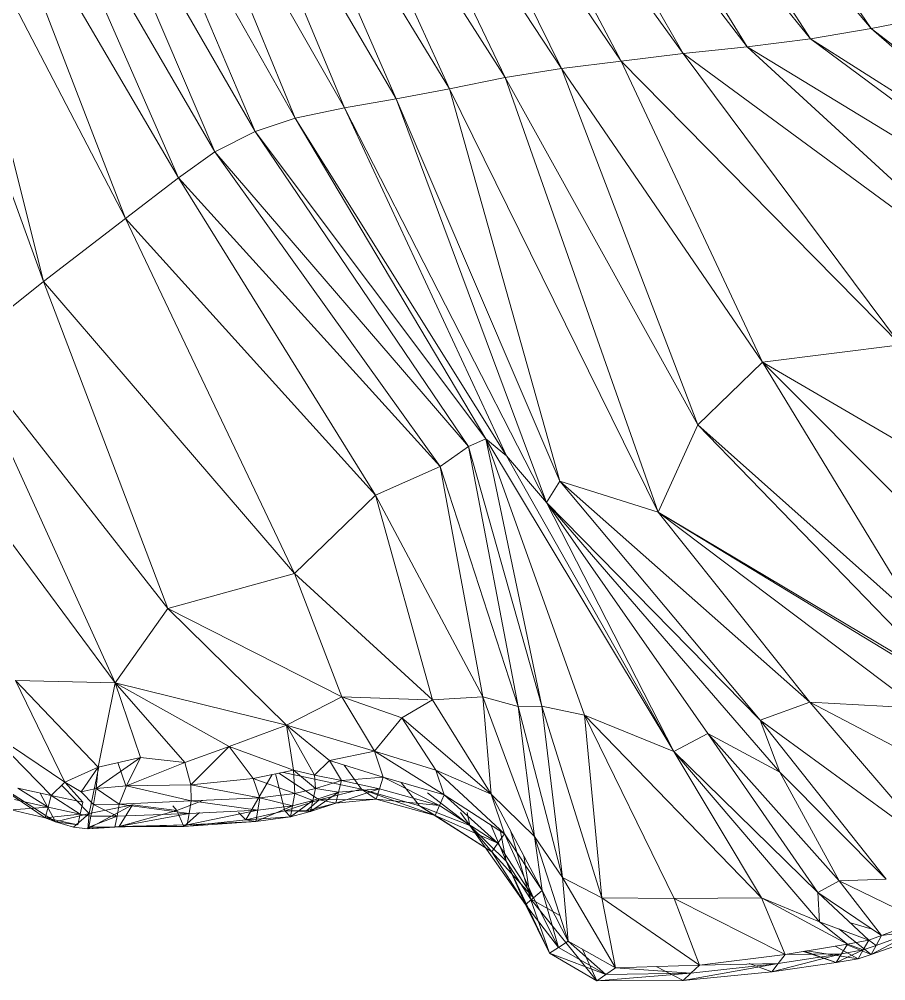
# Model space of a CAD drawing. Header units: millimetres. Extents: x -8546 to 211781, y -3000 to 31870.
# Drawn here: x -4663 to -4600.9, y 2436.5 to 2505.5 of the extents above; entities that cross this region are included whole.
import ezdxf

# ---------------------------------------------------------------- set-up
doc = ezdxf.new("R2010")
doc.units = ezdxf.units.MM
doc.layers.add('G-IMPT', color=8, linetype='Continuous', lineweight=9)
doc.layers.add('I-FURN', color=30, linetype='Continuous', lineweight=9)

# ---------------------------------------------------------------- blocks, each defined once
blk = doc.blocks.new('Artificial banana plant 1500mm - Family 4__C1-728657-Begane grond')
at = {"layer": 'G-IMPT'}
for p, q in [((-189.168, -152.097), (-206.878, -125.969)), ((-189.168, -152.097), (-206.878, -125.969)), ((-193.508, -152.841), (-210.408, -126.783)), ((-193.508, -152.841), (-210.408, -126.783)), ((-189.168, -152.097), (-210.408, -126.783)), ((-189.168, -152.097), (-210.408, -126.783)), ((-198.068, -153.396), (-213.868, -127.546)), ((-198.068, -153.396), (-213.868, -127.546)), ((-193.508, -152.841), (-213.868, -127.546)), ((-193.508, -152.841), (-213.868, -127.546)), ((-202.648, -153.893), (-217.228, -128.278)), ((-202.648, -153.893), (-217.228, -128.278)), ((-198.068, -153.396), (-217.228, -128.278)), ((-198.068, -153.396), (-217.228, -128.278)), ((-207.088, -154.42), (-220.498, -129)), ((-207.088, -154.42), (-220.498, -129)), ((-202.648, -153.893), (-220.498, -129)), ((-202.648, -153.893), (-220.498, -129)), ((-211.368, -154.954), (-223.748, -129.783)), ((-211.368, -154.954), (-223.748, -129.783)), ((-207.088, -154.42), (-223.748, -129.783)), ((-207.088, -154.42), (-223.748, -129.783)), ((-215.418, -155.6), (-227.248, -130.739)), ((-215.418, -155.6), (-227.248, -130.739)), ((-211.368, -154.954), (-227.248, -130.739)), ((-211.368, -154.954), (-227.248, -130.739)), ((-219.398, -156.417), (-230.628, -131.686)), ((-219.398, -156.417), (-230.628, -131.686)), ((-215.418, -155.6), (-230.628, -131.686)), ((-215.418, -155.6), (-230.628, -131.686)), ((-223.228, -157.144), (-233.908, -132.591)), ((-223.228, -157.144), (-233.908, -132.591)), ((-219.398, -156.417), (-233.908, -132.591)), ((-219.398, -156.417), (-233.908, -132.591)), ((-226.918, -157.772), (-237.108, -133.422)), ((-226.918, -157.772), (-237.108, -133.422)), ((-223.228, -157.144), (-237.108, -133.422)), ((-223.228, -157.144), (-237.108, -133.422)), ((-230.468, -158.527), (-240.388, -134.236)), ((-230.468, -158.527), (-240.388, -134.236)), ((-226.918, -157.772), (-240.388, -134.236)), ((-226.918, -157.772), (-240.388, -134.236)), ((-233.328, -159.468), (-243.728, -135.017)), ((-233.328, -159.468), (-243.728, -135.017)), ((-230.468, -158.527), (-243.728, -135.017)), ((-230.468, -158.527), (-243.728, -135.017)), ((-236.228, -160.931), (-246.948, -135.855)), ((-236.228, -160.931), (-246.948, -135.855)), ((-233.328, -159.468), (-246.948, -135.855)), ((-233.328, -159.468), (-246.948, -135.855)), ((-238.838, -162.796), (-250.158, -136.912)), ((-238.838, -162.796), (-250.158, -136.912)), ((-236.228, -160.931), (-250.158, -136.912)), ((-236.228, -160.931), (-250.158, -136.912)), ((-242.628, -165.711), (-253.218, -138.199)), ((-242.628, -165.711), (-253.218, -138.199)), ((-238.838, -162.796), (-253.218, -138.199)), ((-238.838, -162.796), (-253.218, -138.199)), ((-248.508, -170.245), (-256.138, -139.763)), ((-248.508, -170.245), (-256.138, -139.763)), ((-242.628, -165.711), (-256.138, -139.763)), ((-242.628, -165.711), (-256.138, -139.763)), ((-248.508, -170.245), (-258.918, -141.523)), ((-248.508, -170.245), (-258.918, -141.523)), ((-189.168, -152.097), (-184.958, -151.248)), ((-189.168, -152.097), (-184.958, -151.248)), ((-193.508, -152.841), (-189.168, -152.097)), ((-193.508, -152.841), (-189.168, -152.097)), ((-163.868, -171.619), (-189.168, -152.097)), ((-163.868, -171.619), (-189.168, -152.097)), ((-175.532, -163.953), (-189.168, -152.097)), ((-175.532, -163.953), (-189.168, -152.097)), ((-198.068, -153.396), (-193.508, -152.841)), ((-198.068, -153.396), (-193.508, -152.841)), ((-168.378, -171.5), (-193.508, -152.841)), ((-168.378, -171.5), (-193.508, -152.841)), ((-163.868, -171.619), (-193.508, -152.841)), ((-163.868, -171.619), (-193.508, -152.841)), ((-202.648, -153.893), (-198.068, -153.396)), ((-202.648, -153.893), (-198.068, -153.396)), ((-176.748, -172.954), (-198.068, -153.396)), ((-176.748, -172.954), (-198.068, -153.396)), ((-168.378, -171.5), (-198.068, -153.396)), ((-168.378, -171.5), (-198.068, -153.396)), ((-211.368, -154.954), (-207.088, -154.42)), ((-211.368, -154.954), (-207.088, -154.42)), ((-207.088, -154.42), (-202.648, -153.893)), ((-207.088, -154.42), (-202.648, -153.893)), ((-196.958, -176.014), (-207.088, -154.42)), ((-196.958, -176.014), (-207.088, -154.42)), ((-187.068, -174.766), (-207.088, -154.42)), ((-187.068, -174.766), (-207.088, -154.42)), ((-187.068, -174.766), (-202.648, -153.893)), ((-187.068, -174.766), (-202.648, -153.893)), ((-176.748, -172.954), (-202.648, -153.893)), ((-176.748, -172.954), (-202.648, -153.893)), ((-215.418, -155.6), (-211.368, -154.954)), ((-215.418, -155.6), (-211.368, -154.954)), ((-201.588, -180.506), (-211.368, -154.954)), ((-201.588, -180.506), (-211.368, -154.954)), ((-196.958, -176.014), (-211.368, -154.954)), ((-196.958, -176.014), (-211.368, -154.954)), ((-219.398, -156.417), (-215.418, -155.6)), ((-219.398, -156.417), (-215.418, -155.6)), ((-204.448, -186.767), (-215.418, -155.6)), ((-204.448, -186.767), (-215.418, -155.6)), ((-201.588, -180.506), (-215.418, -155.6)), ((-201.588, -180.506), (-215.418, -155.6)), ((-223.228, -157.144), (-219.398, -156.417)), ((-223.228, -157.144), (-219.398, -156.417)), ((-211.488, -184.55), (-219.398, -156.417)), ((-211.488, -184.55), (-219.398, -156.417)), ((-204.448, -186.767), (-219.398, -156.417)), ((-204.448, -186.767), (-219.398, -156.417)), ((-226.918, -157.772), (-223.228, -157.144)), ((-226.918, -157.772), (-223.228, -157.144)), ((-212.448, -186.089), (-223.228, -157.144)), ((-212.448, -186.089), (-223.228, -157.144)), ((-211.488, -184.55), (-223.228, -157.144)), ((-211.488, -184.55), (-223.228, -157.144)), ((-230.468, -158.527), (-226.918, -157.772)), ((-230.468, -158.527), (-226.918, -157.772)), ((-215.308, -182.744), (-226.918, -157.772)), ((-215.308, -182.744), (-226.918, -157.772)), ((-212.448, -186.089), (-226.918, -157.772)), ((-212.448, -186.089), (-226.918, -157.772)), ((-233.328, -159.468), (-230.468, -158.527)), ((-233.328, -159.468), (-230.468, -158.527)), ((-216.788, -181.517), (-230.468, -158.527)), ((-216.788, -181.517), (-230.468, -158.527)), ((-215.308, -182.744), (-230.468, -158.527)), ((-215.308, -182.744), (-230.468, -158.527)), ((-236.228, -160.931), (-233.328, -159.468)), ((-236.228, -160.931), (-233.328, -159.468)), ((-218.028, -182.061), (-233.328, -159.468)), ((-218.028, -182.061), (-233.328, -159.468)), ((-216.788, -181.517), (-233.328, -159.468)), ((-216.788, -181.517), (-233.328, -159.468)), ((-238.838, -162.796), (-236.228, -160.931)), ((-238.838, -162.796), (-236.228, -160.931)), ((-220.078, -183.508), (-236.228, -160.931)), ((-220.078, -183.508), (-236.228, -160.931)), ((-218.028, -182.061), (-236.228, -160.931)), ((-218.028, -182.061), (-236.228, -160.931)), ((-242.628, -165.711), (-238.838, -162.796)), ((-242.628, -165.711), (-238.838, -162.796)), ((-224.698, -185.569), (-238.838, -162.796)), ((-224.698, -185.569), (-238.838, -162.796)), ((-220.078, -183.508), (-238.838, -162.796)), ((-220.078, -183.508), (-238.838, -162.796)), ((-248.508, -170.245), (-242.628, -165.711)), ((-248.508, -170.245), (-242.628, -165.711)), ((-230.518, -191.181), (-242.628, -165.711)), ((-230.518, -191.181), (-242.628, -165.711)), ((-224.698, -185.569), (-242.628, -165.711)), ((-224.698, -185.569), (-242.628, -165.711)), ((-254.338, -174.88), (-248.508, -170.245)), ((-254.338, -174.88), (-248.508, -170.245)), ((-239.598, -193.691), (-248.508, -170.245)), ((-239.598, -193.691), (-248.508, -170.245)), ((-230.518, -191.181), (-248.508, -170.245)), ((-230.518, -191.181), (-248.508, -170.245)), ((-243.368, -199.026), (-254.338, -174.88)), ((-243.368, -199.026), (-254.338, -174.88)), ((-239.598, -193.691), (-254.338, -174.88)), ((-239.598, -193.691), (-254.338, -174.88)), ((-196.958, -176.014), (-187.068, -174.766)), ((-196.958, -176.014), (-187.068, -174.766)), ((-201.588, -180.506), (-196.958, -176.014)), ((-201.588, -180.506), (-196.958, -176.014)), ((-185.538, -194.821), (-196.958, -176.014)), ((-185.538, -194.821), (-196.958, -176.014)), ((-172.668, -190.196), (-196.958, -176.014)), ((-172.668, -190.196), (-196.958, -176.014)), ((-196.958, -176.014), (-186.438, -186.57)), ((-196.958, -176.014), (-186.438, -186.57)), ((-258.848, -178.116), (-243.368, -199.026)), ((-258.848, -178.116), (-243.368, -199.026)), ((-204.448, -186.767), (-201.588, -180.506)), ((-204.448, -186.767), (-201.588, -180.506)), ((-183.378, -199.35), (-201.588, -180.506)), ((-183.378, -199.35), (-201.588, -180.506)), ((-185.538, -194.821), (-201.588, -180.506)), ((-185.538, -194.821), (-201.588, -180.506)), ((-218.028, -182.061), (-216.788, -181.517)), ((-218.028, -182.061), (-216.788, -181.517)), ((-212.788, -200.701), (-216.788, -181.517)), ((-212.788, -200.701), (-216.788, -181.517)), ((-209.728, -201.34), (-216.788, -181.517)), ((-209.728, -201.34), (-216.788, -181.517)), ((-203.308, -203.932), (-216.788, -181.517)), ((-203.308, -203.932), (-216.788, -181.517)), ((-216.788, -181.517), (-215.308, -182.744)), ((-216.788, -181.517), (-215.308, -182.744)), ((-220.078, -183.508), (-218.028, -182.061)), ((-220.078, -183.508), (-218.028, -182.061)), ((-214.488, -200.715), (-218.028, -182.061)), ((-214.488, -200.715), (-218.028, -182.061)), ((-212.788, -200.701), (-218.028, -182.061)), ((-212.788, -200.701), (-218.028, -182.061)), ((-203.308, -203.932), (-215.308, -182.744)), ((-203.308, -203.932), (-215.308, -182.744)), ((-215.308, -182.744), (-212.448, -186.089)), ((-215.308, -182.744), (-212.448, -186.089)), ((-224.698, -185.569), (-220.078, -183.508)), ((-224.698, -185.569), (-220.078, -183.508)), ((-217.008, -200.028), (-220.078, -183.508)), ((-217.008, -200.028), (-220.078, -183.508)), ((-214.488, -200.715), (-220.078, -183.508)), ((-214.488, -200.715), (-220.078, -183.508)), ((-212.448, -186.089), (-211.488, -184.55)), ((-212.448, -186.089), (-211.488, -184.55)), ((-197.118, -201.695), (-211.488, -184.55)), ((-197.118, -201.695), (-211.488, -184.55)), ((-193.558, -200.393), (-211.488, -184.55)), ((-193.558, -200.393), (-211.488, -184.55)), ((-211.488, -184.55), (-204.448, -186.767)), ((-211.488, -184.55), (-204.448, -186.767)), ((-230.518, -191.181), (-224.698, -185.569)), ((-230.518, -191.181), (-224.698, -185.569)), ((-220.628, -200.238), (-224.698, -185.569)), ((-220.628, -200.238), (-224.698, -185.569)), ((-217.008, -200.028), (-224.698, -185.569)), ((-217.008, -200.028), (-224.698, -185.569)), ((-203.308, -203.932), (-212.448, -186.089)), ((-203.308, -203.932), (-212.448, -186.089)), ((-200.888, -202.656), (-212.448, -186.089)), ((-200.888, -202.656), (-212.448, -186.089)), ((-195.728, -205.429), (-212.448, -186.089)), ((-195.728, -205.429), (-212.448, -186.089)), ((-197.118, -201.695), (-212.448, -186.089)), ((-197.118, -201.695), (-212.448, -186.089)), ((-193.558, -200.393), (-204.448, -186.767)), ((-193.558, -200.393), (-204.448, -186.767)), ((-185.788, -200.842), (-204.448, -186.767)), ((-185.788, -200.842), (-204.448, -186.767)), ((-175.438, -204.425), (-204.448, -186.767)), ((-175.438, -204.425), (-204.448, -186.767)), ((-183.378, -199.35), (-204.448, -186.767)), ((-183.378, -199.35), (-204.448, -186.767)), ((-239.598, -193.691), (-230.518, -191.181)), ((-239.598, -193.691), (-230.518, -191.181)), ((-227.108, -200.026), (-230.518, -191.181)), ((-227.108, -200.026), (-230.518, -191.181)), ((-220.628, -200.238), (-230.518, -191.181)), ((-220.628, -200.238), (-230.518, -191.181)), ((-243.368, -199.026), (-239.598, -193.691)), ((-243.368, -199.026), (-239.598, -193.691)), ((-231.098, -202.055), (-239.598, -193.691)), ((-231.098, -202.055), (-239.598, -193.691)), ((-227.108, -200.026), (-239.598, -193.691)), ((-227.108, -200.026), (-239.598, -193.691)), ((-246.968, -206.152), (-250.508, -198.849)), ((-246.968, -206.152), (-250.508, -198.849)), ((-250.508, -198.849), (-244.588, -205.063)), ((-250.508, -198.849), (-244.588, -205.063)), ((-250.508, -198.849), (-243.368, -199.026)), ((-250.508, -198.849), (-243.368, -199.026)), ((-244.588, -205.063), (-243.368, -199.026)), ((-244.588, -205.063), (-243.368, -199.026)), ((-241.558, -204.371), (-243.368, -199.026)), ((-241.558, -204.371), (-243.368, -199.026)), ((-238.368, -204.741), (-243.368, -199.026)), ((-238.368, -204.741), (-243.368, -199.026)), ((-235.198, -203.582), (-243.368, -199.026)), ((-235.198, -203.582), (-243.368, -199.026)), ((-231.098, -202.055), (-243.368, -199.026)), ((-231.098, -202.055), (-243.368, -199.026)), ((-231.098, -202.055), (-227.108, -200.026)), ((-231.098, -202.055), (-227.108, -200.026)), ((-224.788, -203.929), (-227.108, -200.026)), ((-224.788, -203.929), (-227.108, -200.026)), ((-227.108, -200.026), (-222.808, -201.533)), ((-227.108, -200.026), (-222.808, -201.533)), ((-227.108, -200.026), (-220.978, -200.227)), ((-227.108, -200.026), (-220.978, -200.227)), ((-222.808, -201.533), (-220.628, -200.238)), ((-222.808, -201.533), (-220.628, -200.238)), ((-220.628, -200.238), (-217.008, -200.028)), ((-220.628, -200.238), (-217.008, -200.028)), ((-216.418, -207.014), (-220.628, -200.238)), ((-216.418, -207.014), (-220.628, -200.238)), ((-216.418, -207.014), (-217.008, -200.028)), ((-216.418, -207.014), (-217.008, -200.028)), ((-213.318, -210.038), (-217.008, -200.028)), ((-213.318, -210.038), (-217.008, -200.028)), ((-217.008, -200.028), (-214.488, -200.715)), ((-217.008, -200.028), (-214.488, -200.715)), ((-197.118, -201.695), (-193.558, -200.393)), ((-197.118, -201.695), (-193.558, -200.393)), ((-184.648, -210.828), (-193.558, -200.393)), ((-184.648, -210.828), (-193.558, -200.393)), ((-177.978, -208.618), (-193.558, -200.393)), ((-177.978, -208.618), (-193.558, -200.393)), ((-193.558, -200.393), (-185.788, -200.842)), ((-193.558, -200.393), (-185.788, -200.842)), ((-214.488, -200.715), (-212.788, -200.701)), ((-214.488, -200.715), (-212.788, -200.701)), ((-213.318, -210.038), (-214.488, -200.715)), ((-213.318, -210.038), (-214.488, -200.715)), ((-211.288, -212.979), (-214.488, -200.715)), ((-211.288, -212.979), (-214.488, -200.715)), ((-211.288, -212.979), (-212.788, -200.701)), ((-211.288, -212.979), (-212.788, -200.701)), ((-208.478, -214.445), (-212.788, -200.701)), ((-208.478, -214.445), (-212.788, -200.701)), ((-212.788, -200.701), (-209.728, -201.34)), ((-212.788, -200.701), (-209.728, -201.34)), ((-208.478, -214.445), (-209.728, -201.34)), ((-208.478, -214.445), (-209.728, -201.34)), ((-203.288, -214.493), (-209.728, -201.34)), ((-203.288, -214.493), (-209.728, -201.34)), ((-197.038, -214.448), (-209.728, -201.34)), ((-197.038, -214.448), (-209.728, -201.34)), ((-209.728, -201.34), (-203.308, -203.932)), ((-209.728, -201.34), (-203.308, -203.932)), ((-235.198, -203.582), (-231.098, -202.055)), ((-235.198, -203.582), (-231.098, -202.055)), ((-230.588, -205.288), (-231.098, -202.055)), ((-230.588, -205.288), (-231.098, -202.055)), ((-229.068, -205.638), (-231.098, -202.055)), ((-229.068, -205.638), (-231.098, -202.055)), ((-228.008, -204.587), (-231.098, -202.055)), ((-228.008, -204.587), (-231.098, -202.055)), ((-224.788, -203.929), (-231.098, -202.055)), ((-224.788, -203.929), (-231.098, -202.055)), ((-224.788, -203.929), (-222.808, -201.533)), ((-224.788, -203.929), (-222.808, -201.533)), ((-220.388, -205.282), (-222.808, -201.533)), ((-220.388, -205.282), (-222.808, -201.533)), ((-216.418, -207.014), (-222.808, -201.533)), ((-216.418, -207.014), (-222.808, -201.533)), ((-188.088, -213.092), (-197.118, -201.695)), ((-188.088, -213.092), (-197.118, -201.695)), ((-184.648, -210.828), (-197.118, -201.695)), ((-184.648, -210.828), (-197.118, -201.695)), ((-195.728, -205.429), (-197.118, -201.695)), ((-195.728, -205.429), (-197.118, -201.695)), ((-247.958, -207.105), (-252.648, -202.309)), ((-247.958, -207.105), (-252.648, -202.309)), ((-252.648, -202.309), (-246.968, -206.152)), ((-252.648, -202.309), (-246.968, -206.152)), ((-203.308, -203.932), (-200.888, -202.656)), ((-203.308, -203.932), (-200.888, -202.656)), ((-192.998, -214.047), (-200.888, -202.656)), ((-192.998, -214.047), (-200.888, -202.656)), ((-191.468, -213.211), (-200.888, -202.656)), ((-191.468, -213.211), (-200.888, -202.656)), ((-200.888, -202.656), (-195.728, -205.429)), ((-200.888, -202.656), (-195.728, -205.429)), ((-238.368, -204.741), (-235.198, -203.582)), ((-238.368, -204.741), (-235.198, -203.582)), ((-237.948, -206.325), (-235.198, -203.582)), ((-237.948, -206.325), (-235.198, -203.582)), ((-233.478, -205.881), (-235.198, -203.582)), ((-233.478, -205.881), (-235.198, -203.582)), ((-230.588, -205.288), (-235.198, -203.582)), ((-230.588, -205.288), (-235.198, -203.582)), ((-228.008, -204.587), (-224.788, -203.929)), ((-228.008, -204.587), (-224.788, -203.929)), ((-224.158, -205.794), (-224.788, -203.929)), ((-224.158, -205.794), (-224.788, -203.929)), ((-219.788, -207.051), (-224.788, -203.929)), ((-219.788, -207.051), (-224.788, -203.929)), ((-224.788, -203.929), (-220.388, -205.282)), ((-224.788, -203.929), (-220.388, -205.282)), ((-197.038, -214.448), (-203.308, -203.932)), ((-197.038, -214.448), (-203.308, -203.932)), ((-192.868, -216.148), (-203.308, -203.932)), ((-192.868, -216.148), (-203.308, -203.932)), ((-192.998, -214.047), (-203.308, -203.932)), ((-192.998, -214.047), (-203.308, -203.932)), ((-244.728, -206.608), (-241.558, -204.371)), ((-244.728, -206.608), (-241.558, -204.371)), ((-244.588, -205.063), (-241.558, -204.371)), ((-244.588, -205.063), (-241.558, -204.371)), ((-242.603, -206.407), (-243.179, -204.741)), ((-242.603, -206.407), (-243.179, -204.741)), ((-242.568, -206.407), (-241.558, -204.371)), ((-242.568, -206.407), (-241.558, -204.371)), ((-242.568, -206.407), (-238.368, -204.741)), ((-242.568, -206.407), (-238.368, -204.741)), ((-241.558, -204.371), (-238.368, -204.741)), ((-241.558, -204.371), (-238.368, -204.741)), ((-237.948, -206.325), (-238.368, -204.741)), ((-237.948, -206.325), (-238.368, -204.741)), ((-229.068, -205.638), (-228.008, -204.587)), ((-229.068, -205.638), (-228.008, -204.587)), ((-227.138, -206.023), (-228.008, -204.587)), ((-227.138, -206.023), (-228.008, -204.587)), ((-224.158, -205.794), (-228.008, -204.587)), ((-224.158, -205.794), (-228.008, -204.587)), ((-248.378, -208.697), (-253.608, -205.171)), ((-248.378, -208.697), (-253.608, -205.171)), ((-247.648, -208.976), (-253.608, -205.171)), ((-247.648, -208.976), (-253.608, -205.171)), ((-246.968, -206.152), (-244.588, -205.063)), ((-246.968, -206.152), (-244.588, -205.063)), ((-245.798, -206.838), (-244.588, -205.063)), ((-245.798, -206.838), (-244.588, -205.063)), ((-245.238, -208.388), (-244.532, -205.05)), ((-245.238, -208.388), (-244.532, -205.05)), ((-244.728, -206.608), (-244.588, -205.063)), ((-244.728, -206.608), (-244.588, -205.063)), ((-233.478, -205.881), (-230.588, -205.288)), ((-233.478, -205.881), (-230.588, -205.288)), ((-228.748, -207.42), (-231.641, -205.504)), ((-228.748, -207.42), (-231.641, -205.504)), ((-225.718, -206.641), (-231.313, -205.437)), ((-225.718, -206.641), (-231.313, -205.437)), ((-230.478, -206.955), (-230.588, -205.288)), ((-230.478, -206.955), (-230.588, -205.288)), ((-228.998, -206.591), (-230.588, -205.288)), ((-228.998, -206.591), (-230.588, -205.288)), ((-230.588, -205.288), (-229.068, -205.638)), ((-230.588, -205.288), (-229.068, -205.638)), ((-225.718, -206.641), (-226.958, -204.916)), ((-225.718, -206.641), (-226.958, -204.916)), ((-219.788, -207.051), (-220.388, -205.282)), ((-219.788, -207.051), (-220.388, -205.282)), ((-215.468, -209.859), (-220.388, -205.282)), ((-215.468, -209.859), (-220.388, -205.282)), ((-220.388, -205.282), (-216.418, -207.014)), ((-220.388, -205.282), (-216.418, -207.014)), ((-191.468, -213.211), (-195.728, -205.429)), ((-191.468, -213.211), (-195.728, -205.429)), ((-188.088, -213.092), (-195.728, -205.429)), ((-188.088, -213.092), (-195.728, -205.429)), ((-247.958, -207.105), (-246.968, -206.152)), ((-247.958, -207.105), (-246.968, -206.152)), ((-245.688, -207.585), (-246.968, -206.152)), ((-245.688, -207.585), (-246.968, -206.152)), ((-246.968, -206.152), (-245.798, -206.838)), ((-246.968, -206.152), (-245.798, -206.838)), ((-237.948, -206.325), (-233.478, -205.881)), ((-237.948, -206.325), (-233.478, -205.881)), ((-233.998, -208.855), (-232.122, -205.603)), ((-233.998, -208.855), (-232.122, -205.603)), ((-232.998, -207.262), (-233.478, -205.881)), ((-232.998, -207.262), (-233.478, -205.881)), ((-230.478, -206.955), (-233.478, -205.881)), ((-230.478, -206.955), (-233.478, -205.881)), ((-231.198, -208.204), (-231.883, -205.554)), ((-231.198, -208.204), (-231.883, -205.554)), ((-228.998, -206.591), (-229.068, -205.638)), ((-228.998, -206.591), (-229.068, -205.638)), ((-227.138, -206.023), (-229.068, -205.638)), ((-227.138, -206.023), (-229.068, -205.638)), ((-228.998, -206.591), (-227.138, -206.023)), ((-228.998, -206.591), (-227.138, -206.023)), ((-227.358, -206.87), (-227.138, -206.023)), ((-227.358, -206.87), (-227.138, -206.023)), ((-227.138, -206.023), (-224.158, -205.794)), ((-227.138, -206.023), (-224.158, -205.794)), ((-227.138, -206.023), (-224.428, -206.612)), ((-227.138, -206.023), (-224.428, -206.612)), ((-224.428, -206.612), (-224.158, -205.794)), ((-224.428, -206.612), (-224.158, -205.794)), ((-224.158, -205.794), (-220.128, -207.822)), ((-224.158, -205.794), (-220.128, -207.822)), ((-224.158, -205.794), (-219.788, -207.051)), ((-224.158, -205.794), (-219.788, -207.051)), ((-221.548, -207.843), (-222.859, -206.168)), ((-221.548, -207.843), (-222.859, -206.168)), ((-250.338, -206.578), (-248.178, -207.939)), ((-250.338, -206.578), (-248.178, -207.939)), ((-250.338, -206.578), (-247.958, -207.105)), ((-250.338, -206.578), (-247.958, -207.105)), ((-245.238, -208.388), (-247.2, -206.375)), ((-245.238, -208.388), (-247.2, -206.375)), ((-245.798, -206.838), (-244.728, -206.608)), ((-245.798, -206.838), (-244.728, -206.608)), ((-244.928, -207.732), (-245.798, -206.838)), ((-244.928, -207.732), (-245.798, -206.838)), ((-244.928, -207.732), (-244.728, -206.608)), ((-244.928, -207.732), (-244.728, -206.608)), ((-244.728, -206.608), (-242.568, -206.407)), ((-244.728, -206.608), (-242.568, -206.407)), ((-243.078, -207.717), (-244.728, -206.608)), ((-243.078, -207.717), (-244.728, -206.608)), ((-243.078, -207.717), (-242.568, -206.407)), ((-243.078, -207.717), (-242.568, -206.407)), ((-242.568, -206.407), (-237.948, -206.325)), ((-242.568, -206.407), (-237.948, -206.325)), ((-237.928, -207.491), (-242.568, -206.407)), ((-237.928, -207.491), (-242.568, -206.407)), ((-237.928, -207.491), (-237.948, -206.325)), ((-237.928, -207.491), (-237.948, -206.325)), ((-232.998, -207.262), (-237.948, -206.325)), ((-232.998, -207.262), (-237.948, -206.325)), ((-230.478, -206.955), (-228.998, -206.591)), ((-230.478, -206.955), (-228.998, -206.591)), ((-227.358, -206.87), (-229.358, -208.246)), ((-227.358, -206.87), (-229.358, -208.246)), ((-229.188, -207.458), (-228.998, -206.591)), ((-229.188, -207.458), (-228.998, -206.591)), ((-229.188, -207.458), (-227.358, -206.87)), ((-227.358, -206.87), (-229.188, -207.458)), ((-228.998, -206.591), (-227.358, -206.87)), ((-228.998, -206.591), (-227.358, -206.87)), ((-225.718, -206.641), (-228.748, -207.42)), ((-225.718, -206.641), (-228.748, -207.42)), ((-224.428, -206.612), (-227.558, -207.64)), ((-224.428, -206.612), (-227.558, -207.64)), ((-227.558, -207.64), (-227.358, -206.87)), ((-227.558, -207.64), (-227.358, -206.87)), ((-227.358, -206.87), (-224.428, -206.612)), ((-224.428, -206.612), (-227.358, -206.87)), ((-220.428, -208.525), (-225.718, -206.641)), ((-220.428, -208.525), (-225.718, -206.641)), ((-224.668, -207.355), (-225.718, -206.641)), ((-224.668, -207.355), (-225.718, -206.641)), ((-221.548, -207.843), (-225.718, -206.641)), ((-221.548, -207.843), (-225.718, -206.641)), ((-224.668, -207.355), (-224.428, -206.612)), ((-224.668, -207.355), (-224.428, -206.612)), ((-224.428, -206.612), (-220.128, -207.822)), ((-220.128, -207.822), (-224.428, -206.612)), ((-250.598, -207.39), (-248.178, -207.939)), ((-248.178, -207.939), (-250.598, -207.39)), ((-247.648, -208.976), (-248.746, -206.93)), ((-247.648, -208.976), (-248.746, -206.93)), ((-248.178, -207.939), (-247.958, -207.105)), ((-248.178, -207.939), (-247.958, -207.105)), ((-247.958, -207.105), (-245.878, -208.435)), ((-247.958, -207.105), (-245.878, -208.435)), ((-247.958, -207.105), (-245.688, -207.585)), ((-247.958, -207.105), (-245.688, -207.585)), ((-243.078, -207.717), (-237.928, -207.491)), ((-243.078, -207.717), (-237.928, -207.491)), ((-237.08, -207.452), (-238.938, -208.177)), ((-237.08, -207.452), (-238.938, -208.177)), ((-238.068, -208.383), (-237.928, -207.491)), ((-238.068, -208.383), (-237.928, -207.491)), ((-237.928, -207.491), (-232.998, -207.262)), ((-237.928, -207.491), (-232.998, -207.262)), ((-237.928, -207.491), (-233.148, -208.155)), ((-237.928, -207.491), (-233.148, -208.155)), ((-233.148, -208.155), (-232.998, -207.262)), ((-233.148, -208.155), (-232.998, -207.262)), ((-232.998, -207.262), (-230.478, -206.955)), ((-232.998, -207.262), (-230.478, -206.955)), ((-232.998, -207.262), (-230.648, -207.834)), ((-232.998, -207.262), (-230.648, -207.834)), ((-228.748, -207.42), (-231.198, -208.204)), ((-228.748, -207.42), (-231.198, -208.204)), ((-229.188, -207.458), (-230.808, -208.632)), ((-229.188, -207.458), (-230.808, -208.632)), ((-230.648, -207.834), (-230.478, -206.955)), ((-230.648, -207.834), (-230.478, -206.955)), ((-230.648, -207.834), (-229.188, -207.458)), ((-229.188, -207.458), (-230.648, -207.834)), ((-230.478, -206.955), (-229.188, -207.458)), ((-230.478, -206.955), (-229.188, -207.458)), ((-228.748, -207.42), (-229.648, -208.205)), ((-228.748, -207.42), (-229.648, -208.205)), ((-229.358, -208.246), (-229.188, -207.458)), ((-229.358, -208.246), (-229.188, -207.458)), ((-224.668, -207.355), (-228.748, -207.42)), ((-224.668, -207.355), (-228.748, -207.42)), ((-227.558, -207.64), (-228.748, -207.42)), ((-227.558, -207.64), (-228.748, -207.42)), ((-224.668, -207.355), (-227.558, -207.64)), ((-224.668, -207.355), (-227.558, -207.64)), ((-220.428, -208.525), (-224.668, -207.355)), ((-220.428, -208.525), (-224.668, -207.355)), ((-220.128, -207.822), (-224.668, -207.355)), ((-220.128, -207.822), (-224.668, -207.355)), ((-217.938, -209.261), (-220.978, -206.918)), ((-217.938, -209.261), (-220.978, -206.918)), ((-220.128, -207.822), (-219.788, -207.051)), ((-220.128, -207.822), (-219.788, -207.051)), ((-219.788, -207.051), (-215.928, -210.523)), ((-219.788, -207.051), (-215.928, -210.523)), ((-219.788, -207.051), (-215.468, -209.859)), ((-219.788, -207.051), (-215.468, -209.859)), ((-215.468, -209.859), (-216.418, -207.014)), ((-215.468, -209.859), (-216.418, -207.014)), ((-212.758, -213.907), (-216.418, -207.014)), ((-212.758, -213.907), (-216.418, -207.014)), ((-216.418, -207.014), (-213.318, -210.038)), ((-216.418, -207.014), (-213.318, -210.038)), ((-248.178, -207.939), (-250.818, -208.13)), ((-248.178, -207.939), (-250.818, -208.13)), ((-248.378, -208.697), (-250.818, -208.13)), ((-248.378, -208.697), (-250.818, -208.13)), ((-248.378, -208.697), (-248.178, -207.939)), ((-248.378, -208.697), (-248.178, -207.939)), ((-248.178, -207.939), (-245.878, -208.435)), ((-245.878, -208.435), (-248.178, -207.939)), ((-245.878, -208.435), (-245.688, -207.585)), ((-245.878, -208.435), (-245.688, -207.585)), ((-245.328, -209.481), (-242.128, -207.779)), ((-245.328, -209.481), (-242.128, -207.779)), ((-242.128, -207.779), (-245.238, -208.388)), ((-242.128, -207.779), (-245.238, -208.388)), ((-245.108, -208.587), (-244.928, -207.732)), ((-245.108, -208.587), (-244.928, -207.732)), ((-244.928, -207.732), (-243.078, -207.717)), ((-244.928, -207.732), (-243.078, -207.717)), ((-244.928, -207.732), (-243.238, -208.584)), ((-244.928, -207.732), (-243.238, -208.584)), ((-243.238, -208.584), (-243.078, -207.717)), ((-243.238, -208.584), (-243.078, -207.717)), ((-243.088, -209.331), (-242.128, -207.779)), ((-243.088, -209.331), (-242.128, -207.779)), ((-243.088, -209.331), (-238.938, -208.177)), ((-243.088, -209.331), (-238.938, -208.177)), ((-243.078, -207.717), (-238.068, -208.383)), ((-243.078, -207.717), (-238.068, -208.383)), ((-238.938, -208.177), (-242.128, -207.779)), ((-238.938, -208.177), (-242.128, -207.779)), ((-238.938, -208.177), (-239.232, -207.841)), ((-238.938, -208.177), (-239.232, -207.841)), ((-238.448, -209.321), (-238.938, -208.177)), ((-238.448, -209.321), (-238.938, -208.177)), ((-233.148, -208.155), (-238.208, -209.196)), ((-233.148, -208.155), (-238.208, -209.196)), ((-238.068, -208.383), (-233.148, -208.155)), ((-233.148, -208.155), (-238.068, -208.383)), ((-231.198, -208.204), (-233.998, -208.855)), ((-231.198, -208.204), (-233.998, -208.855)), ((-230.648, -207.834), (-233.288, -208.965)), ((-230.648, -207.834), (-233.288, -208.965)), ((-233.288, -208.965), (-233.148, -208.155)), ((-233.288, -208.965), (-233.148, -208.155)), ((-233.148, -208.155), (-230.648, -207.834)), ((-230.648, -207.834), (-233.148, -208.155)), ((-229.358, -208.246), (-231.198, -208.204)), ((-229.358, -208.246), (-231.198, -208.204)), ((-230.808, -208.632), (-231.198, -208.204)), ((-230.808, -208.632), (-231.198, -208.204)), ((-229.648, -208.205), (-231.198, -208.204)), ((-229.648, -208.205), (-231.198, -208.204)), ((-230.808, -208.632), (-230.648, -207.834)), ((-230.808, -208.632), (-230.648, -207.834)), ((-229.358, -208.246), (-230.808, -208.632)), ((-229.358, -208.246), (-230.808, -208.632)), ((-227.558, -207.64), (-229.648, -208.205)), ((-227.558, -207.64), (-229.648, -208.205)), ((-229.358, -208.246), (-229.648, -208.205)), ((-229.358, -208.246), (-229.648, -208.205)), ((-227.558, -207.64), (-229.358, -208.246)), ((-227.558, -207.64), (-229.358, -208.246)), ((-216.358, -211.133), (-221.548, -207.843)), ((-216.358, -211.133), (-221.548, -207.843)), ((-220.428, -208.525), (-221.548, -207.843)), ((-220.428, -208.525), (-221.548, -207.843)), ((-217.938, -209.261), (-221.548, -207.843)), ((-217.938, -209.261), (-221.548, -207.843)), ((-220.428, -208.525), (-220.128, -207.822)), ((-220.428, -208.525), (-220.128, -207.822)), ((-220.128, -207.822), (-215.928, -210.523)), ((-215.928, -210.523), (-220.128, -207.822)), ((-245.878, -208.435), (-248.378, -208.697)), ((-245.878, -208.435), (-248.378, -208.697)), ((-248.378, -208.697), (-247.648, -208.976)), ((-248.378, -208.697), (-247.648, -208.976)), ((-246.048, -209.208), (-248.378, -208.697)), ((-246.048, -209.208), (-248.378, -208.697)), ((-247.648, -208.976), (-245.238, -208.388)), ((-247.648, -208.976), (-245.238, -208.388)), ((-246.358, -209.365), (-245.238, -208.388)), ((-246.358, -209.365), (-245.238, -208.388)), ((-246.048, -209.208), (-245.878, -208.435)), ((-246.048, -209.208), (-245.878, -208.435)), ((-245.878, -208.435), (-245.108, -208.587)), ((-245.108, -208.587), (-245.878, -208.435)), ((-245.328, -209.481), (-245.238, -208.388)), ((-245.328, -209.481), (-245.238, -208.388)), ((-243.238, -208.584), (-245.268, -209.363)), ((-243.238, -208.584), (-245.268, -209.363)), ((-245.268, -209.363), (-245.108, -208.587)), ((-245.268, -209.363), (-245.108, -208.587)), ((-245.108, -208.587), (-243.238, -208.584)), ((-243.238, -208.584), (-245.108, -208.587)), ((-238.068, -208.383), (-243.388, -209.373)), ((-238.068, -208.383), (-243.388, -209.373)), ((-243.388, -209.373), (-243.238, -208.584)), ((-243.388, -209.373), (-243.238, -208.584)), ((-243.238, -208.584), (-238.068, -208.383)), ((-238.068, -208.383), (-243.238, -208.584)), ((-238.448, -209.321), (-237.327, -208.312)), ((-238.448, -209.321), (-237.327, -208.312)), ((-233.998, -208.855), (-238.448, -209.321)), ((-233.998, -208.855), (-238.448, -209.321)), ((-238.208, -209.196), (-238.068, -208.383)), ((-238.208, -209.196), (-238.068, -208.383)), ((-233.998, -208.855), (-234.524, -208.312)), ((-233.998, -208.855), (-234.524, -208.312)), ((-230.808, -208.632), (-233.998, -208.855)), ((-230.808, -208.632), (-233.998, -208.855)), ((-233.288, -208.965), (-233.998, -208.855)), ((-233.288, -208.965), (-233.998, -208.855)), ((-230.808, -208.632), (-233.288, -208.965)), ((-230.808, -208.632), (-233.288, -208.965)), ((-216.358, -211.133), (-220.428, -208.525)), ((-216.358, -211.133), (-220.428, -208.525)), ((-215.928, -210.523), (-220.428, -208.525)), ((-215.928, -210.523), (-220.428, -208.525)), ((-217.938, -209.261), (-218.602, -208.312)), ((-217.938, -209.261), (-218.602, -208.312)), ((-217.938, -209.261), (-218.128, -208.312)), ((-217.938, -209.261), (-218.128, -208.312)), ((-246.358, -209.365), (-247.648, -208.976)), ((-246.358, -209.365), (-247.648, -208.976)), ((-246.048, -209.208), (-247.648, -208.976)), ((-246.048, -209.208), (-247.648, -208.976)), ((-245.328, -209.481), (-246.358, -209.365)), ((-245.328, -209.481), (-246.358, -209.365)), ((-243.088, -209.331), (-245.328, -209.481)), ((-243.088, -209.331), (-245.328, -209.481)), ((-245.268, -209.363), (-245.328, -209.481)), ((-245.268, -209.363), (-245.328, -209.481)), ((-243.388, -209.373), (-245.328, -209.481)), ((-243.388, -209.373), (-245.328, -209.481)), ((-243.388, -209.373), (-245.268, -209.363)), ((-243.388, -209.373), (-245.268, -209.363)), ((-238.208, -209.196), (-243.388, -209.373)), ((-238.208, -209.196), (-243.388, -209.373)), ((-243.388, -209.373), (-243.088, -209.331)), ((-243.388, -209.373), (-243.088, -209.331)), ((-238.208, -209.196), (-243.088, -209.331)), ((-238.208, -209.196), (-243.088, -209.331)), ((-238.448, -209.321), (-243.088, -209.331)), ((-238.448, -209.321), (-243.088, -209.331)), ((-233.288, -208.965), (-238.448, -209.321)), ((-233.288, -208.965), (-238.448, -209.321)), ((-238.208, -209.196), (-238.448, -209.321)), ((-238.208, -209.196), (-238.448, -209.321)), ((-233.288, -208.965), (-238.208, -209.196)), ((-233.288, -208.965), (-238.208, -209.196)), ((-216.358, -211.133), (-217.938, -209.261)), ((-216.358, -211.133), (-217.938, -209.261)), ((-213.958, -214.91), (-217.938, -209.261)), ((-213.958, -214.91), (-217.938, -209.261)), ((-215.348, -211.804), (-217.938, -209.261)), ((-215.348, -211.804), (-217.938, -209.261)), ((-215.348, -211.804), (-216.405, -209.249)), ((-215.348, -211.804), (-216.405, -209.249)), ((-215.348, -211.804), (-215.777, -209.572)), ((-215.348, -211.804), (-215.777, -209.572)), ((-213.598, -214.511), (-215.036, -209.617)), ((-213.598, -214.511), (-215.036, -209.617)), ((-215.928, -210.523), (-215.468, -209.859)), ((-215.928, -210.523), (-215.468, -209.859)), ((-215.468, -209.859), (-213.388, -214.432)), ((-215.468, -209.859), (-213.388, -214.432)), ((-215.468, -209.859), (-212.758, -213.907)), ((-215.468, -209.859), (-212.758, -213.907)), ((-212.758, -213.907), (-213.318, -210.038)), ((-212.758, -213.907), (-213.318, -210.038)), ((-210.888, -217.542), (-213.318, -210.038)), ((-210.888, -217.542), (-213.318, -210.038)), ((-213.318, -210.038), (-211.288, -212.979)), ((-213.318, -210.038), (-211.288, -212.979)), ((-216.358, -211.133), (-215.928, -210.523)), ((-216.358, -211.133), (-215.928, -210.523)), ((-215.928, -210.523), (-213.388, -214.432)), ((-213.388, -214.432), (-215.928, -210.523)), ((-216.358, -211.133), (-213.388, -214.432)), ((-216.358, -211.133), (-213.388, -214.432)), ((-216.358, -211.133), (-213.958, -214.91)), ((-216.358, -211.133), (-213.958, -214.91)), ((-213.598, -214.511), (-214.082, -211.414)), ((-213.598, -214.511), (-214.082, -211.414)), ((-213.958, -214.91), (-215.348, -211.804)), ((-213.958, -214.91), (-215.348, -211.804)), ((-212.228, -218.415), (-215.348, -211.804)), ((-212.228, -218.415), (-215.348, -211.804)), ((-213.598, -214.511), (-215.348, -211.804)), ((-213.598, -214.511), (-215.348, -211.804)), ((-210.888, -217.542), (-211.288, -212.979)), ((-210.888, -217.542), (-211.288, -212.979)), ((-207.488, -219.447), (-211.288, -212.979)), ((-207.488, -219.447), (-211.288, -212.979)), ((-211.288, -212.979), (-208.478, -214.445)), ((-211.288, -212.979), (-208.478, -214.445)), ((-191.468, -213.211), (-188.088, -213.092)), ((-191.468, -213.211), (-188.088, -213.092)), ((-192.998, -214.047), (-191.468, -213.211)), ((-192.998, -214.047), (-191.468, -213.211)), ((-188.418, -217.13), (-191.468, -213.211)), ((-188.418, -217.13), (-191.468, -213.211)), ((-185.608, -216.058), (-191.468, -213.211)), ((-185.608, -216.058), (-191.468, -213.211)), ((-213.388, -214.432), (-213.958, -214.91)), ((-213.388, -214.432), (-213.958, -214.91)), ((-213.388, -214.432), (-212.758, -213.907)), ((-213.388, -214.432), (-212.758, -213.907)), ((-213.388, -214.432), (-211.588, -217.998)), ((-213.388, -214.432), (-211.588, -217.998)), ((-212.758, -213.907), (-211.588, -217.998)), ((-212.758, -213.907), (-211.588, -217.998)), ((-212.758, -213.907), (-210.888, -217.542)), ((-212.758, -213.907), (-210.888, -217.542)), ((-207.488, -219.447), (-208.478, -214.445)), ((-207.488, -219.447), (-208.478, -214.445)), ((-201.488, -219.275), (-208.478, -214.445)), ((-201.488, -219.275), (-208.478, -214.445)), ((-208.478, -214.445), (-203.288, -214.493)), ((-208.478, -214.445), (-203.288, -214.493)), ((-203.288, -214.493), (-197.038, -214.448)), ((-203.288, -214.493), (-197.038, -214.448)), ((-195.328, -218.502), (-197.038, -214.448)), ((-195.328, -218.502), (-197.038, -214.448)), ((-190.868, -217.763), (-197.038, -214.448)), ((-190.868, -217.763), (-197.038, -214.448)), ((-197.038, -214.448), (-192.868, -216.148)), ((-197.038, -214.448), (-192.868, -216.148)), ((-189.338, -217.471), (-192.998, -214.047)), ((-189.338, -217.471), (-192.998, -214.047)), ((-188.418, -217.13), (-192.998, -214.047)), ((-188.418, -217.13), (-192.998, -214.047)), ((-192.868, -216.148), (-192.998, -214.047)), ((-192.868, -216.148), (-192.998, -214.047)), ((-213.958, -214.91), (-212.228, -218.415)), ((-213.958, -214.91), (-212.228, -218.415)), ((-213.958, -214.91), (-211.588, -217.998)), ((-213.958, -214.91), (-211.588, -217.998)), ((-208.828, -220.386), (-213.598, -214.511)), ((-208.828, -220.386), (-213.598, -214.511)), ((-212.228, -218.415), (-213.598, -214.511)), ((-212.228, -218.415), (-213.598, -214.511)), ((-211.484, -215.7), (-213.598, -214.511)), ((-211.484, -215.7), (-213.598, -214.511)), ((-201.488, -219.275), (-203.288, -214.493)), ((-201.488, -219.275), (-203.288, -214.493)), ((-195.328, -218.502), (-203.288, -214.493)), ((-195.328, -218.502), (-203.288, -214.493)), ((-190.868, -217.763), (-192.868, -216.148)), ((-190.868, -217.763), (-192.868, -216.148)), ((-189.338, -217.471), (-192.868, -216.148)), ((-189.338, -217.471), (-192.868, -216.148)), ((-189.092, -216.676), (-190.662, -216.232)), ((-189.092, -216.676), (-190.662, -216.232)), ((-188.418, -217.13), (-185.608, -216.058)), ((-188.418, -217.13), (-185.608, -216.058)), ((-189.158, -218.496), (-191.499, -216.661)), ((-189.158, -218.496), (-191.499, -216.661)), ((-189.338, -217.471), (-188.418, -217.13)), ((-189.338, -217.471), (-188.418, -217.13)), ((-185.948, -216.803), (-189.158, -218.496)), ((-185.948, -216.803), (-189.158, -218.496)), ((-188.808, -217.846), (-185.948, -216.803)), ((-185.948, -216.803), (-188.808, -217.846)), ((-188.808, -217.846), (-188.418, -217.13)), ((-188.808, -217.846), (-188.418, -217.13)), ((-188.418, -217.13), (-185.948, -216.803)), ((-188.418, -217.13), (-185.948, -216.803)), ((-211.588, -217.998), (-210.888, -217.542)), ((-211.588, -217.998), (-210.888, -217.542)), ((-210.888, -217.542), (-208.198, -219.94)), ((-210.888, -217.542), (-208.198, -219.94)), ((-210.888, -217.542), (-207.488, -219.447)), ((-210.888, -217.542), (-207.488, -219.447)), ((-195.328, -218.502), (-190.868, -217.763)), ((-195.328, -218.502), (-190.868, -217.763)), ((-190.108, -218.819), (-191.741, -217.907)), ((-190.108, -218.819), (-191.741, -217.907)), ((-191.298, -218.455), (-190.868, -217.763)), ((-191.298, -218.455), (-190.868, -217.763)), ((-189.158, -218.496), (-190.963, -217.778)), ((-189.158, -218.496), (-190.963, -217.778)), ((-190.868, -217.763), (-189.338, -217.471)), ((-190.868, -217.763), (-189.338, -217.471)), ((-190.868, -217.763), (-189.748, -218.177)), ((-190.868, -217.763), (-189.748, -218.177)), ((-189.748, -218.177), (-189.338, -217.471)), ((-189.748, -218.177), (-189.338, -217.471)), ((-189.748, -218.177), (-188.808, -217.846)), ((-188.808, -217.846), (-189.748, -218.177)), ((-189.338, -217.471), (-188.808, -217.846)), ((-189.338, -217.471), (-188.808, -217.846)), ((-186.258, -217.478), (-189.158, -218.496)), ((-186.258, -217.478), (-189.158, -218.496)), ((-189.158, -218.496), (-188.808, -217.846)), ((-189.158, -218.496), (-188.808, -217.846)), ((-212.228, -218.415), (-211.588, -217.998)), ((-212.228, -218.415), (-211.588, -217.998)), ((-208.828, -220.386), (-212.228, -218.415)), ((-208.828, -220.386), (-212.228, -218.415)), ((-208.198, -219.94), (-212.228, -218.415)), ((-208.198, -219.94), (-212.228, -218.415)), ((-211.588, -217.998), (-208.198, -219.94)), ((-208.198, -219.94), (-211.588, -217.998)), ((-208.828, -220.386), (-209.875, -218.11)), ((-208.828, -220.386), (-209.875, -218.11)), ((-201.488, -219.275), (-195.328, -218.502)), ((-201.488, -219.275), (-195.328, -218.502)), ((-191.298, -218.455), (-196.288, -219.737)), ((-191.298, -218.455), (-196.288, -219.737)), ((-195.838, -219.15), (-191.298, -218.455)), ((-191.298, -218.455), (-195.838, -219.15)), ((-195.838, -219.15), (-195.328, -218.502)), ((-195.838, -219.15), (-195.328, -218.502)), ((-195.328, -218.502), (-191.298, -218.455)), ((-195.328, -218.502), (-191.298, -218.455)), ((-191.688, -219.084), (-194.013, -218.284)), ((-191.688, -219.084), (-194.013, -218.284)), ((-191.688, -219.084), (-193.954, -218.274)), ((-191.688, -219.084), (-193.954, -218.274)), ((-190.108, -218.819), (-193.789, -218.247)), ((-190.108, -218.819), (-193.789, -218.247)), ((-189.748, -218.177), (-191.688, -219.084)), ((-189.748, -218.177), (-191.688, -219.084)), ((-191.688, -219.084), (-191.298, -218.455)), ((-191.688, -219.084), (-191.298, -218.455)), ((-191.298, -218.455), (-189.748, -218.177)), ((-189.748, -218.177), (-191.298, -218.455)), ((-190.108, -218.819), (-189.748, -218.177)), ((-190.108, -218.819), (-189.748, -218.177)), ((-189.158, -218.496), (-190.108, -218.819)), ((-189.158, -218.496), (-190.108, -218.819)), ((-207.488, -219.447), (-201.488, -219.275)), ((-207.488, -219.447), (-201.488, -219.275)), ((-195.838, -219.15), (-202.648, -220.378)), ((-195.838, -219.15), (-202.648, -220.378)), ((-202.098, -219.852), (-195.838, -219.15)), ((-195.838, -219.15), (-202.098, -219.852)), ((-202.098, -219.852), (-201.488, -219.275)), ((-202.098, -219.852), (-201.488, -219.275)), ((-201.488, -219.275), (-195.838, -219.15)), ((-201.488, -219.275), (-195.838, -219.15)), ((-196.288, -219.737), (-197.917, -219.143)), ((-196.288, -219.737), (-197.917, -219.143)), ((-191.688, -219.084), (-196.288, -219.737)), ((-191.688, -219.084), (-196.288, -219.737)), ((-196.288, -219.737), (-195.838, -219.15)), ((-196.288, -219.737), (-195.838, -219.15)), ((-190.108, -218.819), (-191.688, -219.084)), ((-190.108, -218.819), (-191.688, -219.084)), ((-202.098, -219.852), (-208.828, -220.386)), ((-202.098, -219.852), (-208.828, -220.386)), ((-208.828, -220.386), (-208.198, -219.94)), ((-208.828, -220.386), (-208.198, -219.94)), ((-208.198, -219.94), (-207.488, -219.447)), ((-208.198, -219.94), (-207.488, -219.447)), ((-208.198, -219.94), (-202.098, -219.852)), ((-202.098, -219.852), (-208.198, -219.94)), ((-207.488, -219.447), (-202.098, -219.852)), ((-207.488, -219.447), (-202.098, -219.852)), ((-202.648, -220.378), (-204.574, -219.364)), ((-202.648, -220.378), (-204.574, -219.364)), ((-196.288, -219.737), (-202.648, -220.378)), ((-196.288, -219.737), (-202.648, -220.378)), ((-202.648, -220.378), (-202.098, -219.852)), ((-202.648, -220.378), (-202.098, -219.852)), ((-202.648, -220.378), (-208.828, -220.386)), ((-202.648, -220.378), (-208.828, -220.386))]:
    blk.add_line(p, q, dxfattribs=at)
blk = doc.blocks.new('Artificial banana plant 1500mm - Family 4__C2-728658-Begane grond')
blk.add_blockref('Artificial banana plant 1500mm - Family 4__C1-728657-Begane grond', (0, 0))
blk = doc.blocks.new('Artificial banana plant 1500mm - Family 4-728656-Begane grond')
blk.add_blockref('Artificial banana plant 1500mm - Family 4__C2-728658-Begane grond', (0, 0))
blk = doc.blocks.new('Artificial banana plant 1500mm - Ny märkning-728662-Begane grond')
blk.add_blockref('Artificial banana plant 1500mm - Family 4-728656-Begane grond', (0, 0))

msp = doc.modelspace()

# ---------------------------------------------------------------- block references
at = {"layer": 'I-FURN'}
msp.add_blockref('Artificial banana plant 1500mm - Ny märkning-728662-Begane grond', (-4412.758, 2656.875), dxfattribs=at)

doc.saveas('drawing.dxf')
